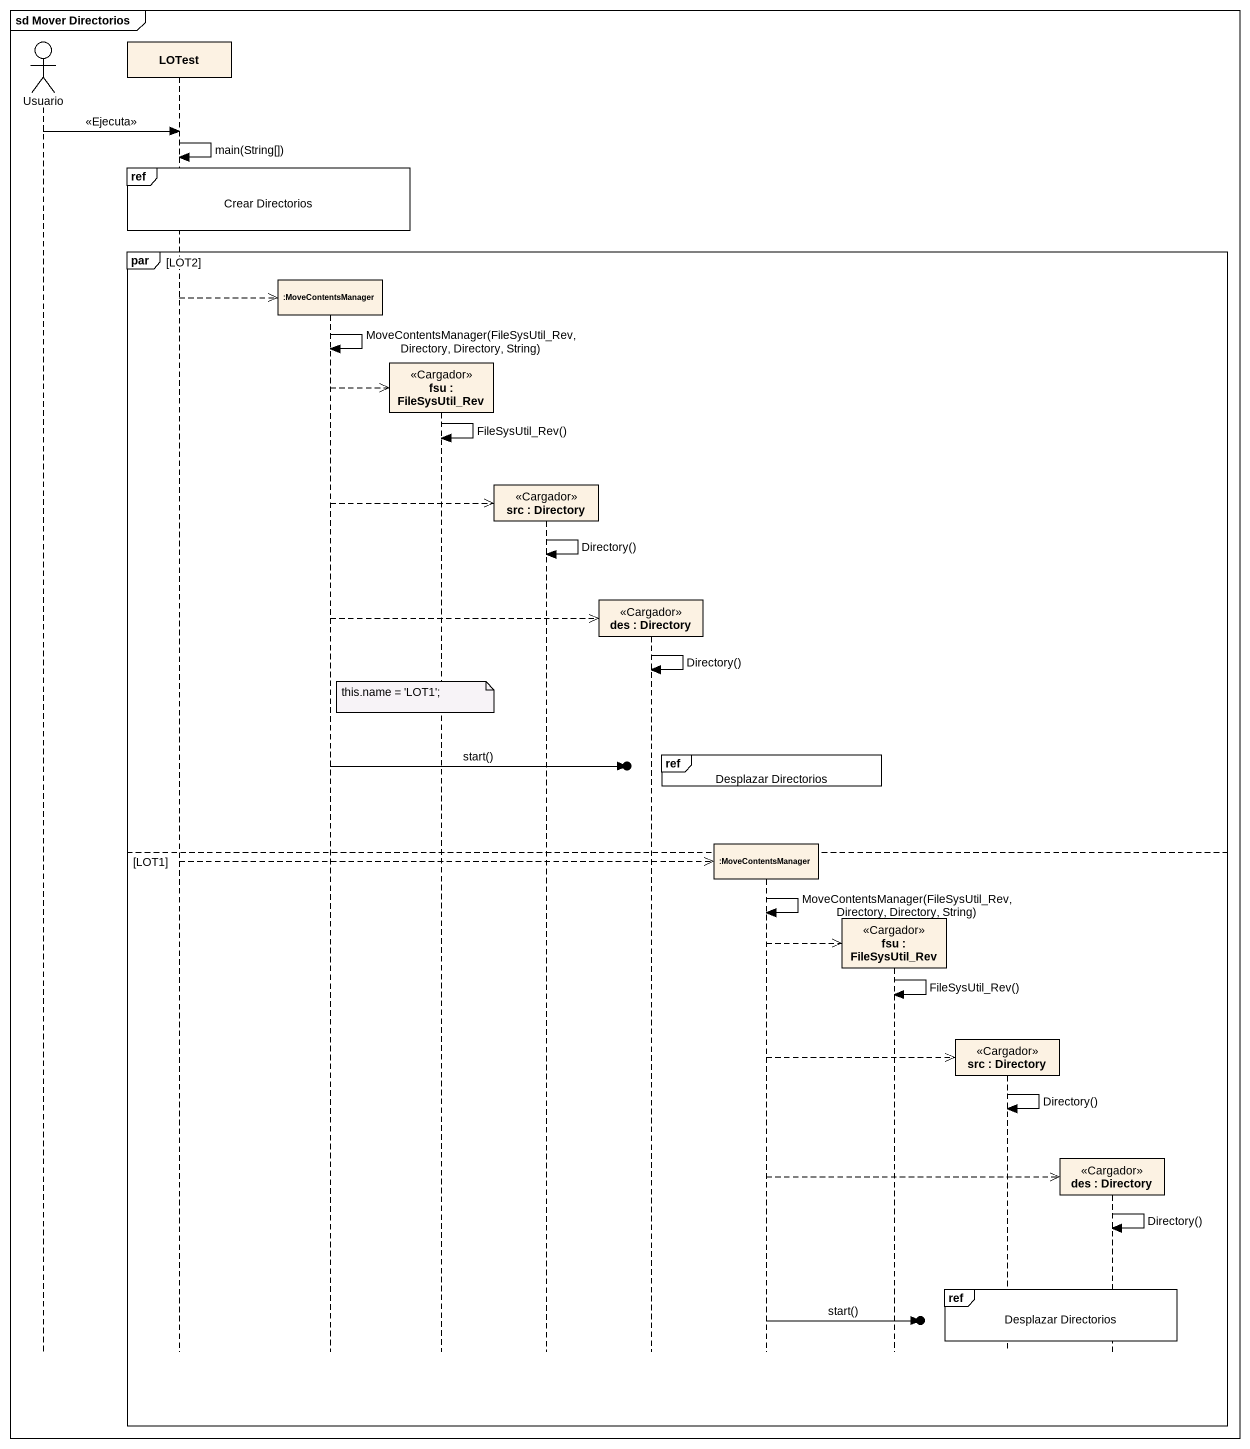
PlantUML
@startuml
mainframe sd Mover Directorios
hide footbox
actor Usuario
participant LOTest
participant ":MoveContentsManager" as MoveContentsManager
participant "fsu : FileSysUtil_Rev" as fsu <<Cargador>>
participant "src : Directory" as src <<Cargador>>
participant "des : Directory" as des <<Cargador>>
participant ":MoveContentsManager" as MoveContentsManager_2
participant "fsu : FileSysUtil_Rev" as fsu_2 <<Cargador>>
participant "src : Directory" as src_2 <<Cargador>>
participant "des : Directory" as des_2 <<Cargador>>

Usuario -> LOTest : <<Ejecuta>>
LOTest -> LOTest : main(String[])
ref over LOTest, MoveContentsManager : Crear Directorios
par LOT2
  LOTest -->> MoveContentsManager **
  MoveContentsManager -> MoveContentsManager : MoveContentsManager(FileSysUtil_Rev, Directory, Directory, String)
  MoveContentsManager -->> fsu **
  fsu -> fsu : FileSysUtil_Rev()
  MoveContentsManager -->> src **
  src -> src : Directory()
  MoveContentsManager -->> des **
  des -> des : Directory()
  note over fsu : this.name = 'LOT1';
  ref over MoveContentsManager_2 : Desplazar Directorios
  MoveContentsManager ->o] : start()
else LOT1
  LOTest -->> MoveContentsManager_2 **
  MoveContentsManager_2 -> MoveContentsManager_2 : MoveContentsManager(FileSysUtil_Rev, Directory, Directory, String)
  MoveContentsManager_2 -->> fsu_2 **
  fsu_2 -> fsu_2 : FileSysUtil_Rev()
  MoveContentsManager_2 -->> src_2 **
  src_2 -> src_2 : Directory()
  MoveContentsManager_2 -->> des_2 **
  des_2 -> des_2 : Directory()
  ref over src_2, des_2 : Desplazar Directorios
  MoveContentsManager_2 ->o] : start()
end
@enduml
